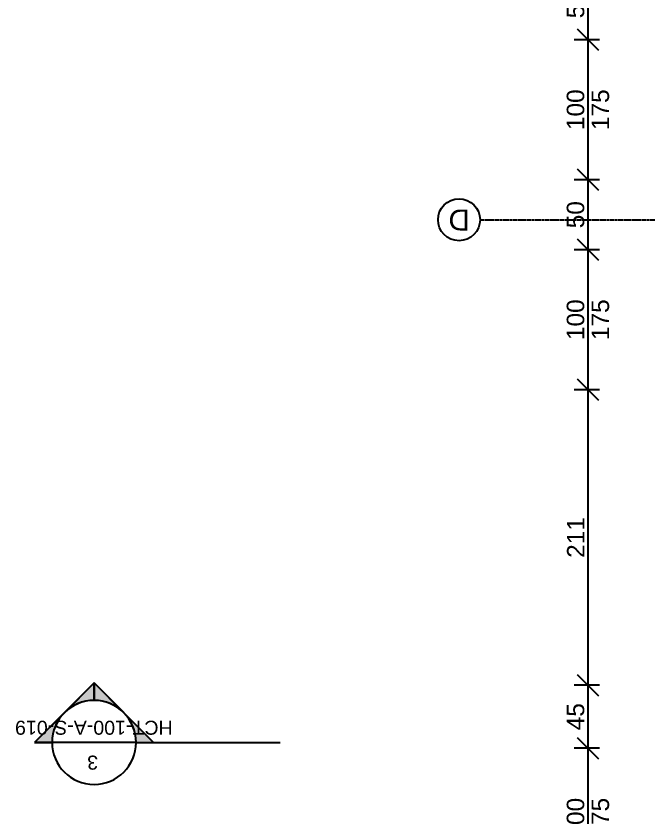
# Model space of a CAD drawing. Extents: x -5566 to 5867, y -120 to 4683.
# Drawn here: x -5566 to -5110, y 1367 to 1939 of the extents above; entities that cross this region are included whole.
import ezdxf

# ---------------------------------------------------------------- set-up
doc = ezdxf.new("R2010")
doc.units = 0
doc.linetypes.add('GRID_LINE', pattern=[2.1, 1.2, -0.3, 0.3, -0.3])
doc.layers.get('0').update_dxf_attribs({"linetype": 'CONTINUOUS'})
doc.layers.get('DEFPOINTS').update_dxf_attribs({"linetype": 'CONTINUOUS'})
for name, color, linetype in [('A-ANNO-DIMS', 211, 'CONTINUOUS'), ('G-ANNO-SYMB', 111, 'CONTINUOUS'), ('S-GRID', 1, 'CONTINUOUS'), ('S-GRID-IDEN', 1, 'CONTINUOUS')]:
    doc.layers.add(name, color=color, linetype=linetype)
doc.styles.add('ARIAL', font='arial.ttf', dxfattribs={"height": 12.5})
doc.styles.add('ARIAL_1', font='arial.ttf', dxfattribs={"height": 15})
doc.styles.add('ARIAL_2', font='arial.ttf', dxfattribs={"height": 10})
doc.dimstyles.new('200_100_2_5MM_ARIAL_CM___O', dxfattribs={"dimscale": 30.48, "dimtxt": 12.753242, "dimasz": 0.492126, "dimexe": 0.328084, "dimexo": 0.0625, "dimgap": 0.082021, "dimtad": 1, "dimdec": 0, "dimzin": 0, "dimtxsty": 'ARIAL', "dimblk1": 'OBLIQUE', "dimblk2": 'OBLIQUE', "dimsah": 1, "dimcen": 0.09, "dimdle": 0.328084, "dimazin": 3, "dimtfac": 1, "dimtdec": 4, "dimtix": 1, "dimtmove": 0, "dimatfit": 3, "dimtvp": 1, "dimtolj": 1, "dimtzin": 0})

# ---------------------------------------------------------------- blocks, each defined once
blk = doc.blocks.new('GRID_-_AR_GRID_HEAD_-_CIRC')
at = {"layer": 'S-GRID-IDEN'}
blk.add_circle((0, 0), 0.3, dxfattribs=at)
blk = doc.blocks.new('SECTION_-_M_SECTION_HEAD_-')
at = {"layer": 'G-ANNO-SYMB'}
h = blk.add_hatch(color=256, dxfattribs=at)
edge = h.paths.add_edge_path(flags=0)
edge.add_line((-0.6, 0.849), (-0.6, 0.6))
edge.add_arc((-0.6, 0), 0.6, 90, 135)
edge.add_line((-1.024, 0.424), (-0.6, 0.849))
h = blk.add_hatch(color=256, dxfattribs=at)
edge = h.paths.add_edge_path(flags=0)
edge.add_line((-0.6, 0.849), (-0.176, 0.424))
edge.add_arc((-0.6, 0), 0.6, 45, 90)
edge.add_line((-0.6, 0.6), (-0.6, 0.849))
h = blk.add_hatch(color=256, dxfattribs=at)
edge = h.paths.add_edge_path(flags=0)
edge.add_line((-1.449, 0), (-1.024, 0.424))
edge.add_arc((-0.6, 0), 0.6, 135, 180)
edge.add_line((-1.2, 0), (-1.449, 0))
h = blk.add_hatch(color=256, dxfattribs=at)
edge = h.paths.add_edge_path(flags=0)
edge.add_line((0.249, 0), (0, 0))
edge.add_arc((-0.6, 0), 0.6, 0, 45)
edge.add_line((-0.176, 0.424), (0.249, 0))
for p, q in [((-0.6, 0.849), (-1.449, 0)), ((-0.6, 0.849), (-1.024, 0.424)), ((-0.6, 0.849), (0.249, 0)), ((-0.6, 0.6), (-0.6, 0.849)), ((-0.6, 0.849), (-0.6, 0.6)), ((-0.176, 0.424), (-0.6, 0.849)), ((-1.024, 0.424), (-1.449, 0)), ((0.249, 0), (-0.176, 0.424)), ((-1.2, 0), (-1.449, 0)), ((-1.449, 0), (-1.2, 0)), ((0, 0), (0.249, 0)), ((0, 0), (0.249, 0))]:
    blk.add_line(p, q, dxfattribs=at)
for start, end in [(0, 180), (90, 135), (45, 90), (135, 180), (0, 45), (180, 360)]:
    blk.add_arc((-0.6, 0), 0.6, start, end, dxfattribs=at)
blk = doc.blocks.new('_OBLIQUE')
at = {"color": 0, "linetype": 'BYBLOCK'}
blk.add_line((-0.5, -0.5), (0.5, 0.5), dxfattribs=at)
blk = doc.blocks.new('DIMBLOCK193-LEVEL__9_00')
at = {"layer": 'A-ANNO-DIMS', "color": 0}
for p, q in [((-5157.84, 1305.49), (-5157.84, 1425.49)), ((-5149.74, 1415.49), (-5167.84, 1415.49)), ((-5149.74, 1315.49), (-5167.84, 1315.49))]:
    blk.add_line(p, q, dxfattribs=at)
at = {"layer": 'DEFPOINTS', "color": 0}
for p in [(-5157.84, 1415.49), (-5147.84, 1415.49), (-5147.84, 1315.49)]:
    blk.add_point(p, dxfattribs=at)
at = {"layer": 'A-ANNO-DIMS', "color": 0, "xscale": 15, "yscale": 15, "zscale": 15}
for p, rotation in [((-5157.84, 1415.49), 90), ((-5157.84, 1315.49), 270)]:
    blk.add_blockref('_OBLIQUE', p, dxfattribs=dict(at, rotation=rotation))
at = {"layer": 'A-ANNO-DIMS', "color": 0, "char_height": 12.5, "width": 34.6103, "attachment_point": 5, "rotation": 90, "style": 'ARIAL'}
for s, insert in [('\\A1;100', (-5166.72, 1365.49)), ('\\A1;175', (-5148.96, 1365.49))]:
    blk.add_mtext(s, dxfattribs=dict(at, insert=insert))
blk = doc.blocks.new('DIMBLOCK194-LEVEL__9_00')
at = {"layer": 'A-ANNO-DIMS', "color": 0}
for p, q in [((-5157.84, 1405.49), (-5157.84, 1470.49)), ((-5149.74, 1460.49), (-5167.84, 1460.49)), ((-5149.74, 1415.49), (-5167.84, 1415.49))]:
    blk.add_line(p, q, dxfattribs=at)
at = {"layer": 'DEFPOINTS', "color": 0}
for p in [(-5157.84, 1460.49), (-5147.84, 1460.49), (-5147.84, 1415.49)]:
    blk.add_point(p, dxfattribs=at)
at = {"layer": 'A-ANNO-DIMS', "color": 0, "xscale": 15, "yscale": 15, "zscale": 15}
for p, rotation in [((-5157.84, 1460.49), 90), ((-5157.84, 1415.49), 270)]:
    blk.add_blockref('_OBLIQUE', p, dxfattribs=dict(at, rotation=rotation))
at = {"layer": 'A-ANNO-DIMS', "color": 0, "insert": (-5166.7, 1437.99), "char_height": 12.5, "width": 23.0736, "attachment_point": 5, "rotation": 90, "style": 'ARIAL'}
blk.add_mtext('\\A1;45', dxfattribs=at)
blk = doc.blocks.new('DIMBLOCK195-LEVEL__9_00')
at = {"layer": 'A-ANNO-DIMS', "color": 0}
for p, q in [((-5157.84, 1450.49), (-5157.84, 1681.58)), ((-5149.74, 1671.58), (-5167.84, 1671.58)), ((-5149.74, 1460.49), (-5167.84, 1460.49))]:
    blk.add_line(p, q, dxfattribs=at)
at = {"layer": 'DEFPOINTS', "color": 0}
for p in [(-5157.84, 1671.58), (-5147.84, 1671.58), (-5147.84, 1460.49)]:
    blk.add_point(p, dxfattribs=at)
at = {"layer": 'A-ANNO-DIMS', "color": 0, "xscale": 15, "yscale": 15, "zscale": 15}
for p, rotation in [((-5157.84, 1671.58), 90), ((-5157.84, 1460.49), 270)]:
    blk.add_blockref('_OBLIQUE', p, dxfattribs=dict(at, rotation=rotation))
at = {"layer": 'A-ANNO-DIMS', "color": 0, "insert": (-5166.61, 1566.03), "char_height": 12.5, "width": 34.6103, "attachment_point": 5, "rotation": 90, "style": 'ARIAL'}
blk.add_mtext('\\A1;211', dxfattribs=at)
blk = doc.blocks.new('DIMBLOCK196-LEVEL__9_00')
at = {"layer": 'A-ANNO-DIMS', "color": 0}
for p, q in [((-5157.84, 1661.58), (-5157.84, 1781.58)), ((-5149.74, 1771.58), (-5167.84, 1771.58)), ((-5149.74, 1671.58), (-5167.84, 1671.58))]:
    blk.add_line(p, q, dxfattribs=at)
at = {"layer": 'DEFPOINTS', "color": 0}
for p in [(-5157.84, 1771.58), (-5147.84, 1771.58), (-5147.84, 1671.58)]:
    blk.add_point(p, dxfattribs=at)
at = {"layer": 'A-ANNO-DIMS', "color": 0, "xscale": 15, "yscale": 15, "zscale": 15}
for p, rotation in [((-5157.84, 1771.58), 90), ((-5157.84, 1671.58), 270)]:
    blk.add_blockref('_OBLIQUE', p, dxfattribs=dict(at, rotation=rotation))
at = {"layer": 'A-ANNO-DIMS', "color": 0, "char_height": 12.5, "width": 34.6103, "attachment_point": 5, "rotation": 90, "style": 'ARIAL'}
for s, insert in [('\\A1;100', (-5166.72, 1721.58)), ('\\A1;175', (-5148.96, 1721.58))]:
    blk.add_mtext(s, dxfattribs=dict(at, insert=insert))
blk = doc.blocks.new('DIMBLOCK197-LEVEL__9_00')
at = {"layer": 'A-ANNO-DIMS', "color": 0}
for p, q in [((-5157.84, 1761.58), (-5157.84, 1831.58)), ((-5149.74, 1821.58), (-5167.84, 1821.58)), ((-5149.74, 1771.58), (-5167.84, 1771.58))]:
    blk.add_line(p, q, dxfattribs=at)
at = {"layer": 'DEFPOINTS', "color": 0}
for p in [(-5157.84, 1821.58), (-5147.84, 1821.58), (-5147.84, 1771.58)]:
    blk.add_point(p, dxfattribs=at)
at = {"layer": 'A-ANNO-DIMS', "color": 0, "xscale": 15, "yscale": 15, "zscale": 15}
for p, rotation in [((-5157.84, 1821.58), 90), ((-5157.84, 1771.58), 270)]:
    blk.add_blockref('_OBLIQUE', p, dxfattribs=dict(at, rotation=rotation))
at = {"layer": 'A-ANNO-DIMS', "color": 0, "insert": (-5166.72, 1796.58), "char_height": 12.5, "width": 23.0736, "attachment_point": 5, "rotation": 90, "style": 'ARIAL'}
blk.add_mtext('\\A1;50', dxfattribs=at)
blk = doc.blocks.new('DIMBLOCK198-LEVEL__9_00')
at = {"layer": 'A-ANNO-DIMS', "color": 0}
for p, q in [((-5157.84, 1811.58), (-5157.84, 1931.58)), ((-5149.74, 1921.58), (-5167.84, 1921.58)), ((-5149.74, 1821.58), (-5167.84, 1821.58))]:
    blk.add_line(p, q, dxfattribs=at)
at = {"layer": 'DEFPOINTS', "color": 0}
for p in [(-5157.84, 1921.58), (-5147.84, 1921.58), (-5147.84, 1821.58)]:
    blk.add_point(p, dxfattribs=at)
at = {"layer": 'A-ANNO-DIMS', "color": 0, "xscale": 15, "yscale": 15, "zscale": 15}
for p, rotation in [((-5157.84, 1921.58), 90), ((-5157.84, 1821.58), 270)]:
    blk.add_blockref('_OBLIQUE', p, dxfattribs=dict(at, rotation=rotation))
at = {"layer": 'A-ANNO-DIMS', "color": 0, "char_height": 12.5, "width": 34.6103, "attachment_point": 5, "rotation": 90, "style": 'ARIAL'}
for s, insert in [('\\A1;100', (-5166.72, 1871.58)), ('\\A1;175', (-5148.96, 1871.58))]:
    blk.add_mtext(s, dxfattribs=dict(at, insert=insert))
blk = doc.blocks.new('DIMBLOCK199-LEVEL__9_00')
at = {"layer": 'A-ANNO-DIMS', "color": 0}
for p, q in [((-5157.84, 1911.58), (-5157.84, 1981.58)), ((-5149.74, 1971.58), (-5167.84, 1971.58)), ((-5149.74, 1921.58), (-5167.84, 1921.58))]:
    blk.add_line(p, q, dxfattribs=at)
at = {"layer": 'DEFPOINTS', "color": 0}
for p in [(-5157.84, 1971.58), (-5147.84, 1971.58), (-5147.84, 1921.58)]:
    blk.add_point(p, dxfattribs=at)
at = {"layer": 'A-ANNO-DIMS', "color": 0, "xscale": 15, "yscale": 15, "zscale": 15}
for p, rotation in [((-5157.84, 1971.58), 90), ((-5157.84, 1921.58), 270)]:
    blk.add_blockref('_OBLIQUE', p, dxfattribs=dict(at, rotation=rotation))
at = {"layer": 'A-ANNO-DIMS', "color": 0, "insert": (-5166.72, 1946.58), "char_height": 12.5, "width": 23.0736, "attachment_point": 5, "rotation": 90, "style": 'ARIAL'}
blk.add_mtext('\\A1;50', dxfattribs=at)

msp = doc.modelspace()

# ---------------------------------------------------------------- linework, layer by layer
at = {"layer": 'G-ANNO-SYMB'}
for q in [(-5540.67, 1419.65), (-5377.78, 1419.65)]:
    msp.add_line((-5480.67, 1419.65), q, dxfattribs=at)
at = {"layer": 'S-GRID', "linetype": 'GRID_LINE'}
msp.add_line((-5235, 1792.99), (-5110, 1792.99), dxfattribs=at)

# ---------------------------------------------------------------- block references
at = {"layer": 'G-ANNO-SYMB', "xscale": 49.99999999999998, "yscale": 49.99999999999998, "zscale": 49.99999999999998}
msp.add_blockref('SECTION_-_M_SECTION_HEAD_-', (-5480.67, 1419.65), dxfattribs=at)
at = {"layer": 'S-GRID-IDEN', "xscale": 49.99999999999998, "yscale": 49.99999999999998, "zscale": 49.99999999999998, "rotation": 270}
msp.add_blockref('GRID_-_AR_GRID_HEAD_-_CIRC', (-5250, 1792.99), dxfattribs=at)

# ---------------------------------------------------------------- texts
at = {"layer": 'G-ANNO-SYMB', "char_height": 10, "attachment_point": 1, "rotation": 180, "style": 'ARIAL_2'}
for s, insert, width in [('HCT-100-A-S-019', (-5454.53, 1425.15), 138.6919), ('3', (-5507.78, 1400.2), 9.6202)]:
    msp.add_mtext(s, dxfattribs=dict(at, insert=insert, width=width))
at = {"layer": 'S-GRID-IDEN', "insert": (-5242.35, 1785.28), "char_height": 15, "width": 18.4388, "attachment_point": 1, "rotation": 180, "style": 'ARIAL_1'}
msp.add_mtext('D', dxfattribs=at)

# ---------------------------------------------------------------- dimensions: what is measured, and where the dimension line sits
at = {"layer": 'A-ANNO-DIMS'}
for base, p1, p2, override, picture, middle in [((-5157.84, 1971.58), (-5147.84, 1921.58), (-5147.84, 1971.58), {"dimpost": '<>', "dimfxl": 50}, 'DIMBLOCK199-LEVEL__9_00', (-5166.72, 1946.58)), ((-5157.84, 1821.58), (-5147.84, 1771.58), (-5147.84, 1821.58), {"dimpost": '<>', "dimfxl": 50}, 'DIMBLOCK197-LEVEL__9_00', (-5166.72, 1796.58)), ((-5157.84, 1671.58), (-5147.84, 1460.49), (-5147.84, 1671.58), {"dimpost": '<>', "dimfxl": 211.086155}, 'DIMBLOCK195-LEVEL__9_00', (-5166.61, 1566.03)), ((-5157.84, 1460.49), (-5147.84, 1415.49), (-5147.84, 1460.49), {"dimpost": '<>', "dimfxl": 45}, 'DIMBLOCK194-LEVEL__9_00', (-5166.7, 1437.99))]:
    dim = msp.add_linear_dim(base=base, p1=p1, p2=p2, angle=270, dimstyle='200_100_2_5MM_ARIAL_CM___O', override=override, dxfattribs=at)
    dim.commit()
    dim.dimension.update_dxf_attribs({"geometry": picture, "text_midpoint": middle})
for base, p1, p2, picture, middle in [((-5157.84, 1921.58), (-5147.84, 1821.58), (-5147.84, 1921.58), 'DIMBLOCK198-LEVEL__9_00', (-5157.84, 1871.58)), ((-5157.84, 1771.58), (-5147.84, 1671.58), (-5147.84, 1771.58), 'DIMBLOCK196-LEVEL__9_00', (-5157.84, 1721.58)), ((-5157.84, 1415.49), (-5147.84, 1315.49), (-5147.84, 1415.49), 'DIMBLOCK193-LEVEL__9_00', (-5157.84, 1365.49))]:
    dim = msp.add_linear_dim(base=base, p1=p1, p2=p2, angle=270, text='<>\\X175', dimstyle='200_100_2_5MM_ARIAL_CM___O', override={"dimpost": '<>', "dimfxl": 100}, dxfattribs=at)
    dim.commit()
    dim.dimension.update_dxf_attribs({"geometry": picture, "text_midpoint": middle})

doc.saveas('drawing.dxf')
